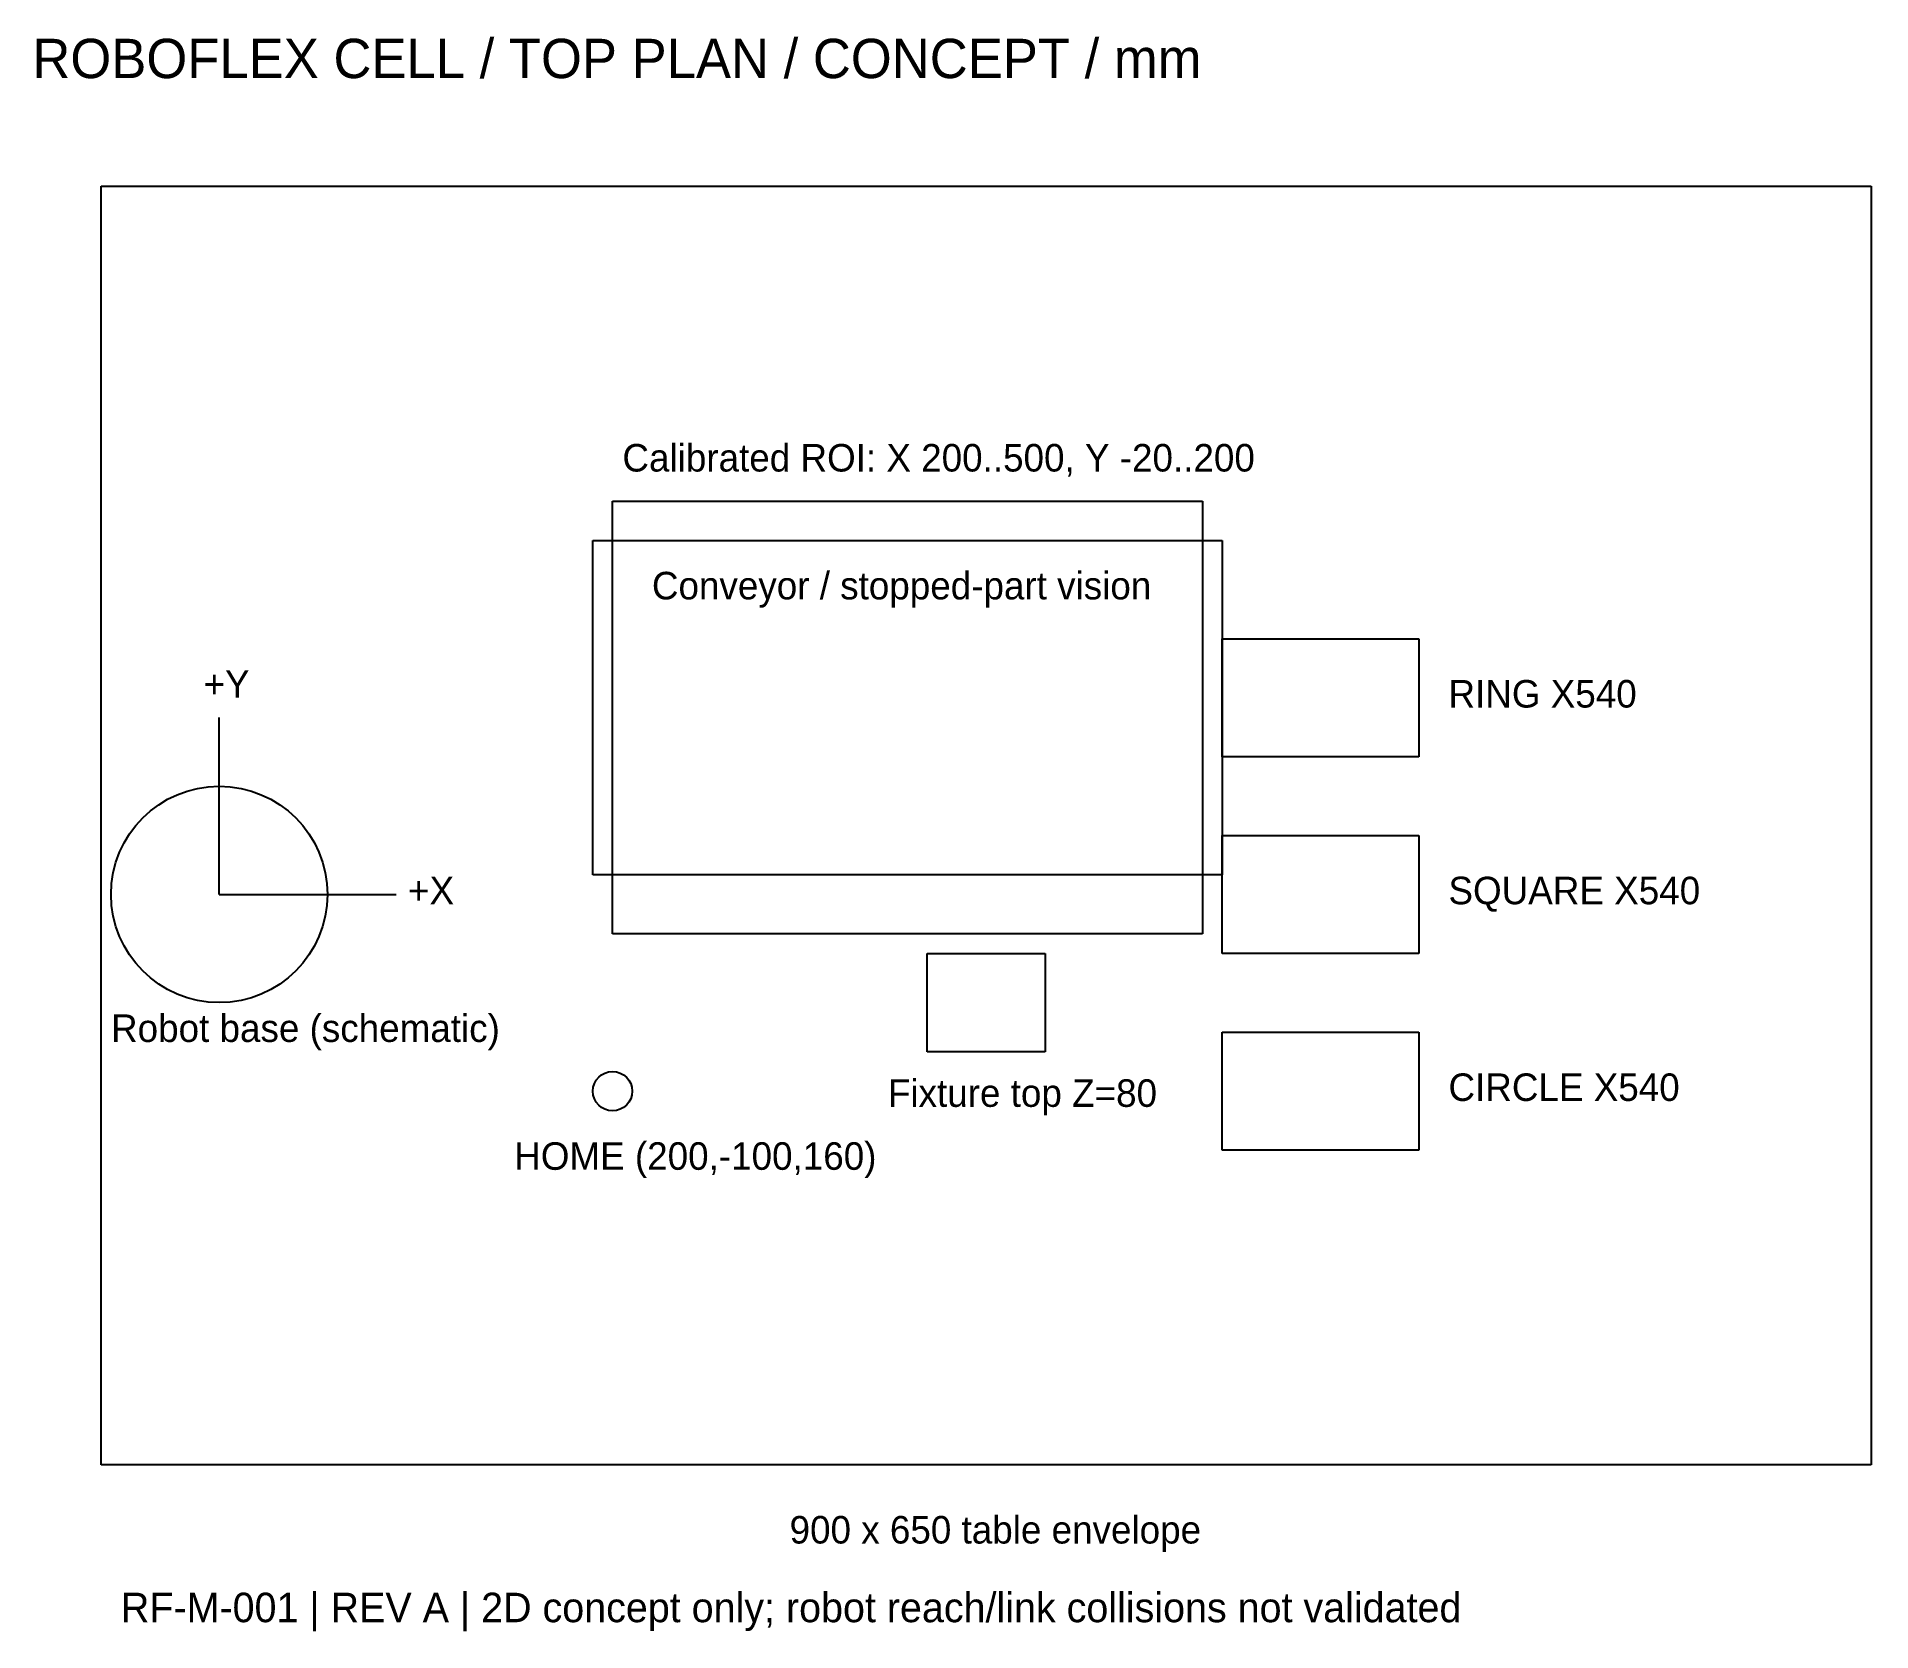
# Model space of a CAD drawing. Extents: x 37 to 970, y 25 to 836.
import ezdxf

# ---------------------------------------------------------------- set-up
doc = ezdxf.new("R2010")
doc.units = 0

msp = doc.modelspace()

# ---------------------------------------------------------------- linework, layer by layer
for p, q in [((70, 760), (970, 760)), ((70, 110), (70, 760)), ((970, 760), (970, 110)), ((330, 600), (630, 600)), ((330, 380), (330, 600)), ((630, 600), (630, 380)), ((320, 580), (640, 580)), ((320, 410), (320, 580)), ((640, 580), (640, 410)), ((640, 530), (740, 530)), ((640, 470), (640, 530)), ((740, 530), (740, 470)), ((130, 400), (130, 490)), ((740, 470), (640, 470)), ((640, 430), (740, 430)), ((640, 370), (640, 430)), ((740, 430), (740, 370)), ((640, 410), (320, 410)), ((130, 400), (220, 400)), ((630, 380), (330, 380)), ((490, 370), (550, 370)), ((490, 320), (490, 370)), ((550, 370), (550, 320)), ((740, 370), (640, 370)), ((640, 330), (740, 330)), ((640, 270), (640, 330)), ((740, 330), (740, 270)), ((550, 320), (490, 320)), ((740, 270), (640, 270)), ((970, 110), (70, 110))]:
    msp.add_line(p, q)
for centre, radius in [((130, 400), 55), ((330, 300), 10)]:
    msp.add_circle(centre, radius)

# ---------------------------------------------------------------- texts
at = {"layer": 'NOTES'}
for s, height, p in [('ROBOFLEX CELL / TOP PLAN / CONCEPT / mm', 20, (35, 815)), ('Calibrated ROI: X 200..500, Y -20..200', 14, (335, 615)), ('Conveyor / stopped-part vision', 14, (350, 550)), ('+Y', 14, (122, 500)), ('RING X540', 14, (755, 495)), ('+X', 14, (226, 395)), ('SQUARE X540', 14, (755, 395)), ('Robot base (schematic)', 14, (75, 325)), ('CIRCLE X540', 14, (755, 295)), ('Fixture top Z=80', 14, (470, 292)), ('HOME (200,-100,160)', 14, (280, 260)), ('900 x 650 table envelope', 14, (420, 70)), ('RF-M-001 | REV A | 2D concept only; robot reach/link collisions not validated', 15, (80, 30))]:
    msp.add_text(s, height=height, dxfattribs=at).set_placement(p)

doc.saveas('drawing.dxf')
